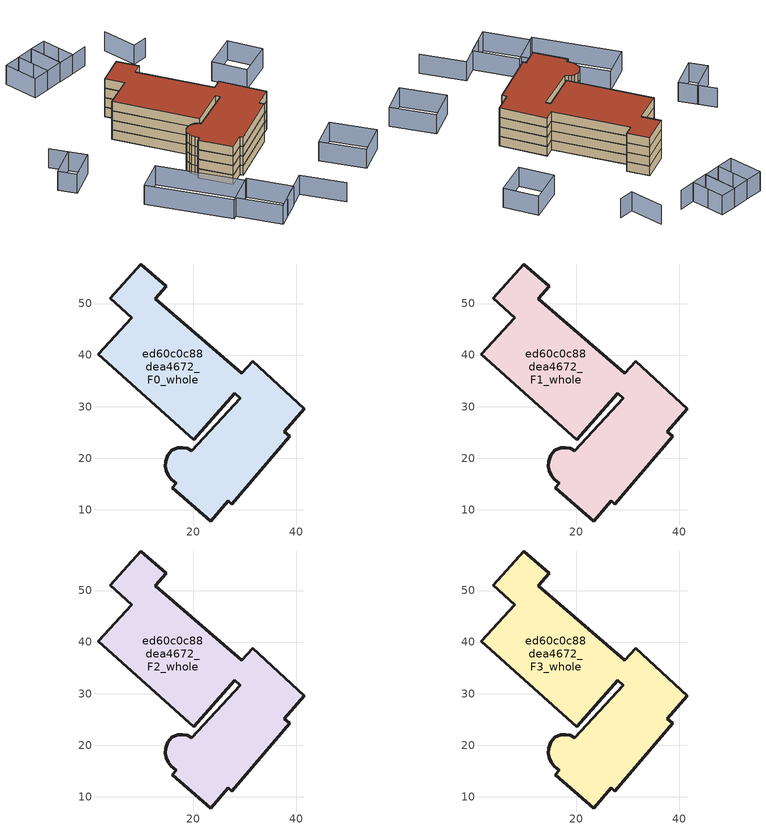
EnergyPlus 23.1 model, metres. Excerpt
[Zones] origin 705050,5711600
ed60c0c88dea4672_F0_whole
 floor ground (EU_floor_Construction): 27.53,11.12 38.72,24.23 37.65,25.15 41.5,29.56 31.59,38.8 29.41,36.47 12.65,50.97 14.74,53.37 9.83,57.66 3.9,51 8.1,47.26 1.65,40.14 20.08,23.59 28.08,32.55 29.16,31.6 19.78,21.48 18.82,21.91 17.95,22.05 17.03,22 15.9,21.5 15.06,20.6 14.71,19.42 14.62,18.49 14.83,17.53 15.2,16.7 15.78,15.91 16.69,15.12 15.92,14.25 23.4,7.83 26.82,11.75 z0
 wall outside (EU_wall_Construction): 16.69,15.12 15.78,15.91 15.2,16.7 14.83,17.53 14.62,18.49 14.71,19.42 15.06,20.6 15.9,21.5 17.03,22 17.95,22.05 18.82,21.91 19.78,21.48 29.16,31.6 28.08,32.55 20.08,23.59 1.65,40.14 8.1,47.26 3.9,51 9.83,57.66 14.74,53.37 12.65,50.97 29.41,36.47 31.59,38.8 41.5,29.56 37.65,25.15 38.72,24.23 27.53,11.12 26.82,11.75 23.4,7.83 15.92,14.25 16.69,15.12 z0:3
ed60c0c88dea4672_F1_whole
 floor to ed60c0c88dea4672_F0_whole (EU_floor_Construction): 27.53,11.12 38.72,24.23 37.65,25.15 41.5,29.56 31.59,38.8 29.41,36.47 12.65,50.97 14.74,53.37 9.83,57.66 3.9,51 8.1,47.26 1.65,40.14 20.08,23.59 28.08,32.55 29.16,31.6 19.78,21.48 18.82,21.91 17.95,22.05 17.03,22 15.9,21.5 15.06,20.6 14.71,19.42 14.62,18.49 14.83,17.53 15.2,16.7 15.78,15.91 16.69,15.12 15.92,14.25 23.4,7.83 26.82,11.75 z3
 wall outside (EU_wall_Construction): 16.69,15.12 15.78,15.91 15.2,16.7 14.83,17.53 14.62,18.49 14.71,19.42 15.06,20.6 15.9,21.5 17.03,22 17.95,22.05 18.82,21.91 19.78,21.48 29.16,31.6 28.08,32.55 20.08,23.59 1.65,40.14 8.1,47.26 3.9,51 9.83,57.66 14.74,53.37 12.65,50.97 29.41,36.47 31.59,38.8 41.5,29.56 37.65,25.15 38.72,24.23 27.53,11.12 26.82,11.75 23.4,7.83 15.92,14.25 16.69,15.12 z3:6
ed60c0c88dea4672_F2_whole
 floor to ed60c0c88dea4672_F1_whole (EU_floor_Construction): 27.53,11.12 38.72,24.23 37.65,25.15 41.5,29.56 31.59,38.8 29.41,36.47 12.65,50.97 14.74,53.37 9.83,57.66 3.9,51 8.1,47.26 1.65,40.14 20.08,23.59 28.08,32.55 29.16,31.6 19.78,21.48 18.82,21.91 17.95,22.05 17.03,22 15.9,21.5 15.06,20.6 14.71,19.42 14.62,18.49 14.83,17.53 15.2,16.7 15.78,15.91 16.69,15.12 15.92,14.25 23.4,7.83 26.82,11.75 z6
 wall outside (EU_wall_Construction): 16.69,15.12 15.78,15.91 15.2,16.7 14.83,17.53 14.62,18.49 14.71,19.42 15.06,20.6 15.9,21.5 17.03,22 17.95,22.05 18.82,21.91 19.78,21.48 29.16,31.6 28.08,32.55 20.08,23.59 1.65,40.14 8.1,47.26 3.9,51 9.83,57.66 14.74,53.37 12.65,50.97 29.41,36.47 31.59,38.8 41.5,29.56 37.65,25.15 38.72,24.23 27.53,11.12 26.82,11.75 23.4,7.83 15.92,14.25 16.69,15.12 z6:9
ed60c0c88dea4672_F3_whole
 floor to ed60c0c88dea4672_F2_whole (EU_floor_Construction): 27.53,11.12 38.72,24.23 37.65,25.15 41.5,29.56 31.59,38.8 29.41,36.47 12.65,50.97 14.74,53.37 9.83,57.66 3.9,51 8.1,47.26 1.65,40.14 20.08,23.59 28.08,32.55 29.16,31.6 19.78,21.48 18.82,21.91 17.95,22.05 17.03,22 15.9,21.5 15.06,20.6 14.71,19.42 14.62,18.49 14.83,17.53 15.2,16.7 15.78,15.91 16.69,15.12 15.92,14.25 23.4,7.83 26.82,11.75 z9
 wall outside (EU_wall_Construction): 16.69,15.12 15.78,15.91 15.2,16.7 14.83,17.53 14.62,18.49 14.71,19.42 15.06,20.6 15.9,21.5 17.03,22 17.95,22.05 18.82,21.91 19.78,21.48 29.16,31.6 28.08,32.55 20.08,23.59 1.65,40.14 8.1,47.26 3.9,51 9.83,57.66 14.74,53.37 12.65,50.97 29.41,36.47 31.59,38.8 41.5,29.56 37.65,25.15 38.72,24.23 27.53,11.12 26.82,11.75 23.4,7.83 15.92,14.25 16.69,15.12 z9:12
 roof outside (EU_roof_Construction): 31.59,38.8 41.5,29.56 37.65,25.15 38.72,24.23 27.53,11.12 26.82,11.75 23.4,7.83 15.92,14.25 16.69,15.12 15.78,15.91 15.2,16.7 14.83,17.53 14.62,18.49 14.71,19.42 15.06,20.6 15.9,21.5 17.03,22 17.95,22.05 18.82,21.91 19.78,21.48 29.16,31.6 28.08,32.55 20.08,23.59 1.65,40.14 8.1,47.26 3.9,51 9.83,57.66 14.74,53.37 12.65,50.97 29.41,36.47 z12
shading: -18.91,33.41 -14.72,30.16 / -14.72,30.16 -20.74,22.4 / 31.3,-11.58 37.89,-2.96 / 37.89,-2.96 48.29,-10.91 / 24.44,73.78 20.44,71.63 / 20.44,71.63 15.57,80.7 / 8.02,75.73 3.67,73.43 / 3.67,73.43 -1.06,82.37 / 17.57,-7.71 -1.87,7.73 / -1.87,7.73 4.27,15.47 / 4.27,15.47 23.72,0.02 / 23.72,0.02 17.57,-7.71 / -10.47,26.93 -16.5,19.09 / -16.5,19.09 -20.77,22.37 / -20.77,22.37 -14.73,30.21 / -14.73,30.21 -10.47,26.93 / 28.67,-14.91 18.34,-6.74 / 18.34,-6.74 24.32,0.83 / 24.32,0.83 34.66,-7.33 / 34.66,-7.33 28.67,-14.91 / 59.18,2.26 48.73,10.33 / 48.73,10.33 54.76,18.14 / 54.76,18.14 65.21,10.07 / 65.21,10.07 59.18,2.26 / 36.56,56.73 44.19,64.67 / 44.19,64.67 51.54,57.61 / 51.54,57.61 43.91,49.67 / 43.91,49.67 36.56,56.73 / -10.1,77.61 -5.38,68.67 / -5.38,68.67 -9.88,66.29 / -9.88,66.29 -14.6,75.23 / -14.6,75.23 -10.1,77.61 / -5.37,68.67 -10.1,77.6 / -10.1,77.6 -5.51,80.03 / -5.51,80.03 -0.78,71.1 / -0.78,71.1 -5.37,68.67 / -1.07,82.38 3.66,73.44 / 3.66,73.44 -0.78,71.09 / -0.78,71.09 -5.51,80.03 / -5.51,80.03 -1.07,82.38 z0:6
[Building]
EU S2 Campaign: North Axis=0; Terrain=City; Solar Distribution=FullExterior
[Site:Location]
London: Latitude=51.5; Longitude=-0.5; Time Zone=0; Elevation=25
[SizingPeriod:WeatherFileDays]
AnnualSizingPeriod: Begin Month=1; Begin Day of Month=1; End Month=12; End Day of Month=31; Day of Week for Start Day=Monday; Use Weather File Daylight Saving Period=No; Use Weather File Rain and Snow Indicators=No
[MATERIAL]
EU_InternalMass_Material: Roughness=MediumRough; Thickness=0.1; Conductivity=1; Density=1800; Specific Heat=900; Thermal Absorptance=0.9; Solar Absorptance=0.7; Visible Absorptance=0.7
[MATERIAL:NOMASS] Roughness=MediumRough; Thermal Absorptance=0.9; Solar Absorptance=0.7; Visible Absorptance=0.7
Name | Thermal Resistance
EU_wall_NoMass | 0.635353
EU_roof_NoMass | 0.675062
EU_floor_NoMass | 1.96382
[CONSTRUCTION]
EU_wall_Construction: EU_wall_NoMass
EU_roof_Construction: EU_roof_NoMass
EU_floor_Construction: EU_floor_NoMass
EU_InternalMass_Construction: EU_InternalMass_Material
[ZONE] Type=1; Multiplier=1; Ceiling Height=autocalculate; Volume=2416.11; Floor Area=autocalculate; Part of Total Floor Area=Yes
ed60c0c88dea4672_F0_whole; ed60c0c88dea4672_F1_whole; ed60c0c88dea4672_F2_whole; ed60c0c88dea4672_F3_whole
[INTERNALMASS] Construction=EU_InternalMass_Construction; Surface Area=805.371
Name | Zone or ZoneList
ed60c0c88dea4672_F0_whole_EU_InternalMass | ed60c0c88dea4672_F0_whole
ed60c0c88dea4672_F1_whole_EU_InternalMass | ed60c0c88dea4672_F1_whole
ed60c0c88dea4672_F2_whole_EU_InternalMass | ed60c0c88dea4672_F2_whole
ed60c0c88dea4672_F3_whole_EU_InternalMass | ed60c0c88dea4672_F3_whole
[OTHEREQUIPMENT] Fuel Type=Electricity; Design Level Calculation Method=Watts/Area; Power per Zone Floor Area=1; Fraction Latent=0; Fraction Radiant=0; Fraction Lost=0; Carbon Dioxide Generation Rate=0; EndUse Subcategory=EU_Step8_InternalGains
Name | Zone or ZoneList or Space or SpaceList | Schedule
EU_Step8_InternalGain_ed60c0c88dea4672_F0_whole_f000 | ed60c0c88dea4672_F0_whole | EU_Step8_GainSchedule_ed60c0c88dea4672_F0_whole_f000
EU_Step8_InternalGain_ed60c0c88dea4672_F1_whole_f000 | ed60c0c88dea4672_F1_whole | EU_Step8_GainSchedule_ed60c0c88dea4672_F1_whole_f000
EU_Step8_InternalGain_ed60c0c88dea4672_F2_whole_f000 | ed60c0c88dea4672_F2_whole | EU_Step8_GainSchedule_ed60c0c88dea4672_F2_whole_f000
EU_Step8_InternalGain_ed60c0c88dea4672_F3_whole_f000 | ed60c0c88dea4672_F3_whole | EU_Step8_GainSchedule_ed60c0c88dea4672_F3_whole_f000
[ZONEVENTILATION:DESIGNFLOWRATE] Schedule=EU_AlwaysOn; Design Flow Rate Calculation Method=AirChanges/Hour; Air Changes per Hour=0.555504; Ventilation Type=Natural; Fan Pressure Rise=0; Fan Total Efficiency=1; Constant Term Coefficient=1; Temperature Term Coefficient=0; Velocity Term Coefficient=0; Velocity Squared Term Coefficient=0; Minimum Indoor Temperature=-100; Maximum Indoor Temperature=100; Delta Temperature=-100; Minimum Outdoor Temperature=-100; Maximum Outdoor Temperature=100; Maximum Wind Speed=40
Name | Zone or ZoneList or Space or SpaceList
EU_ConstantAir_ed60c0c88dea4672_F0_whole | ed60c0c88dea4672_F0_whole
EU_ConstantAir_ed60c0c88dea4672_F1_whole | ed60c0c88dea4672_F1_whole
EU_ConstantAir_ed60c0c88dea4672_F2_whole | ed60c0c88dea4672_F2_whole
EU_ConstantAir_ed60c0c88dea4672_F3_whole | ed60c0c88dea4672_F3_whole
[HVACTEMPLATE:THERMOSTAT] Constant Heating Setpoint=20; Constant Cooling Setpoint=50
EU_HeatOnly_ed60c0c88dea4672_F0_whole; EU_HeatOnly_ed60c0c88dea4672_F1_whole; EU_HeatOnly_ed60c0c88dea4672_F2_whole; EU_HeatOnly_ed60c0c88dea4672_F3_whole
[HVACTEMPLATE:ZONE:IDEALLOADSAIRSYSTEM] System Availability Schedule=EU_AlwaysOn; Maximum Heating Supply Air Temperature=50; Minimum Cooling Supply Air Temperature=13; Maximum Heating Supply Air Humidity Ratio=0.0156; Minimum Cooling Supply Air Humidity Ratio=0.0077; Heating Limit=NoLimit; Cooling Limit=NoLimit; Heating Availability Schedule=EU_AlwaysOn; Cooling Availability Schedule=EU_CoolingOff; Dehumidification Control Type=ConstantSensibleHeatRatio; Cooling Sensible Heat Ratio=0.7; Dehumidification Setpoint=60; Humidification Control Type=None; Humidification Setpoint=30; Outdoor Air Method=None; Outdoor Air Flow Rate per Person=0.00944; Outdoor Air Flow Rate per Zone Floor Area=0; Outdoor Air Flow Rate per Zone=0; Demand Controlled Ventilation Type=None; Outdoor Air Economizer Type=NoEconomizer; Heat Recovery Type=None; Sensible Heat Recovery Effectiveness=0.7; Latent Heat Recovery Effectiveness=0.65
Name | Template Thermostat
ed60c0c88dea4672_F0_whole | EU_HeatOnly_ed60c0c88dea4672_F0_whole
ed60c0c88dea4672_F1_whole | EU_HeatOnly_ed60c0c88dea4672_F1_whole
ed60c0c88dea4672_F2_whole | EU_HeatOnly_ed60c0c88dea4672_F2_whole
ed60c0c88dea4672_F3_whole | EU_HeatOnly_ed60c0c88dea4672_F3_whole
[SIZING:ZONE] Zone Cooling Design Supply Air Temperature Input Method=SupplyAirTemperature; Zone Cooling Design Supply Air Temperature=13; Zone Heating Design Supply Air Temperature Input Method=SupplyAirTemperature; Zone Heating Design Supply Air Temperature=50; Zone Cooling Design Supply Air Humidity Ratio=0.008; Zone Heating Design Supply Air Humidity Ratio=0.008; Cooling Design Air Flow Method=DesignDay; Cooling Design Air Flow Rate=0; Cooling Minimum Air Flow per Zone Floor Area=0.000762; Cooling Minimum Air Flow=0; Cooling Minimum Air Flow Fraction=0.2; Heating Design Air Flow Method=DesignDay; Heating Design Air Flow Rate=0; Heating Maximum Air Flow per Zone Floor Area=0.002032; Heating Maximum Air Flow=0.141576; Heating Maximum Air Flow Fraction=0.3; Account for Dedicated Outdoor Air System=No; Dedicated Outdoor Air System Control Strategy=NeutralSupplyAir; Dedicated Outdoor Air Low Setpoint Temperature for Design=autosize; Dedicated Outdoor Air High Setpoint Temperature for Design=autosize; Zone Load Sizing Method=Sensible Load Only No Latent Load; Zone Latent Cooling Design Supply Air Humidity Ratio Input Method=HumidityRatioDifference; Zone Cooling Design Supply Air Humidity Ratio Difference=0.005; Zone Latent Heating Design Supply Air Humidity Ratio Input Method=HumidityRatioDifference; Zone Humidification Design Supply Air Humidity Ratio Difference=0.005
ed60c0c88dea4672_F0_whole; ed60c0c88dea4672_F1_whole; ed60c0c88dea4672_F2_whole; ed60c0c88dea4672_F3_whole
[SCHEDULE:CONSTANT]
Name | Hourly Value
EU_AlwaysOn | 1
EU_CoolingOff | 0
[SCHEDULE:FILE] Column Number=1; Rows to Skip at Top=0; Number of Hours of Data=8760; Column Separator=Comma; Interpolate to Timestep=No; Minutes per Item=60; Adjust Schedule for Daylight Savings=Yes
Name | File
EU_Step8_GainSchedule_ed60c0c88dea4672_F0_whole_f000 | ../../schedules/ed60c0c88dea4672/ed60c0c88dea4672_F0_whole_f000_gain.csv
EU_Step8_GainSchedule_ed60c0c88dea4672_F1_whole_f000 | ../../schedules/ed60c0c88dea4672/ed60c0c88dea4672_F1_whole_f000_gain.csv
EU_Step8_GainSchedule_ed60c0c88dea4672_F2_whole_f000 | ../../schedules/ed60c0c88dea4672/ed60c0c88dea4672_F2_whole_f000_gain.csv
EU_Step8_GainSchedule_ed60c0c88dea4672_F3_whole_f000 | ../../schedules/ed60c0c88dea4672/ed60c0c88dea4672_F3_whole_f000_gain.csv
